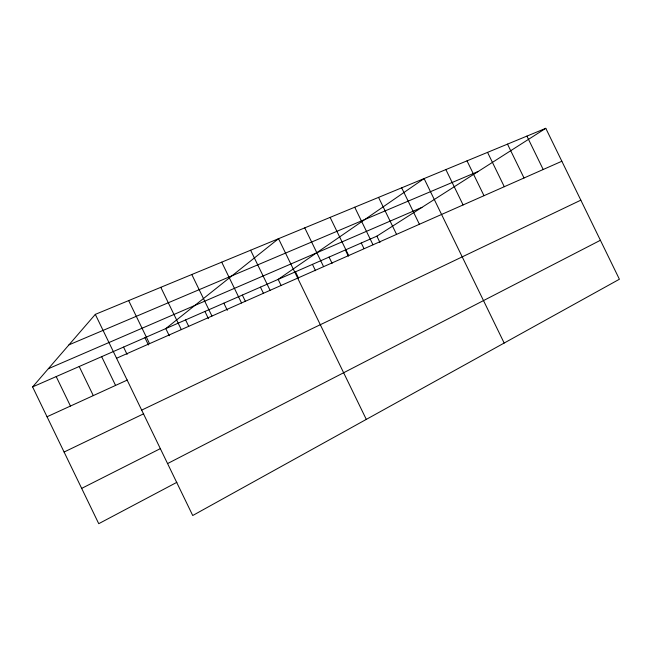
<?xml version="1.0" encoding="UTF-8"?>
<svg xmlns="http://www.w3.org/2000/svg" width="652" height="652" viewBox="0 0 652 652"><rect width="100%" height="100%" fill="white"/><g stroke="black" fill="none" stroke-linecap="round" stroke-linejoin="round"><path stroke-width="0.98" d="M176.871 482.317L98.745 523.686L32.6 386.913L95.314 314.37L545.789 128.314L619.4 279.235L192.723 515.512L95.314 314.37M32.6 386.913L376.889 236.154L545.789 128.314M167.572 463.58L600.402 240.278M81.671 488.381L160.522 448.543M64.092 452.032L143.684 413.775M141.68 410.116L580.834 200.164M47.034 416.758L127.344 380.034M116.569 358.25L561.853 161.248M48.338 368.714L421.942 207.385M68.973 344.843L478.226 171.452M526.914 136.113L543.197 169.504M507.509 144.125L524.021 177.988M487.549 152.372L504.289 186.716M467.011 160.848L483.988 195.698M445.878 169.585L463.091 204.94M504.167 343.042L424.102 178.575L278.151 279.39L281.191 285.641M401.681 187.833L419.407 224.272M378.559 197.385L396.563 234.378M376.889 236.154L379.953 242.462M354.729 207.23L373.001 244.802M361.265 242.992L363.922 248.453M330.132 217.385L348.69 255.56M345.332 249.969L348.347 256.179M329.056 257.092L332.112 263.375M304.753 227.866L323.596 266.66M312.447 264.37L315.527 270.71M295.478 271.803L298.592 278.208M366.294 419.391L278.534 238.697L165.795 328.584L169.267 335.739M250.621 250.229L270.091 290.336M260.441 287.141L263.514 293.465M242.348 295.063L245.445 301.46M221.721 262.161L241.525 302.968M223.848 303.164L227.312 310.311M191.802 274.516L211.949 316.049M204.932 311.452L208.436 318.673M185.592 319.92L188.689 326.31M160.808 287.32L181.305 329.61M128.664 300.596L149.536 343.669M144.931 337.72L148.436 344.965M123.554 347.084L127.099 354.411M101.655 356.677L115.567 385.422M79.21 366.505L93.293 395.609M56.194 376.579L70.457 406.049"/></g></svg>
